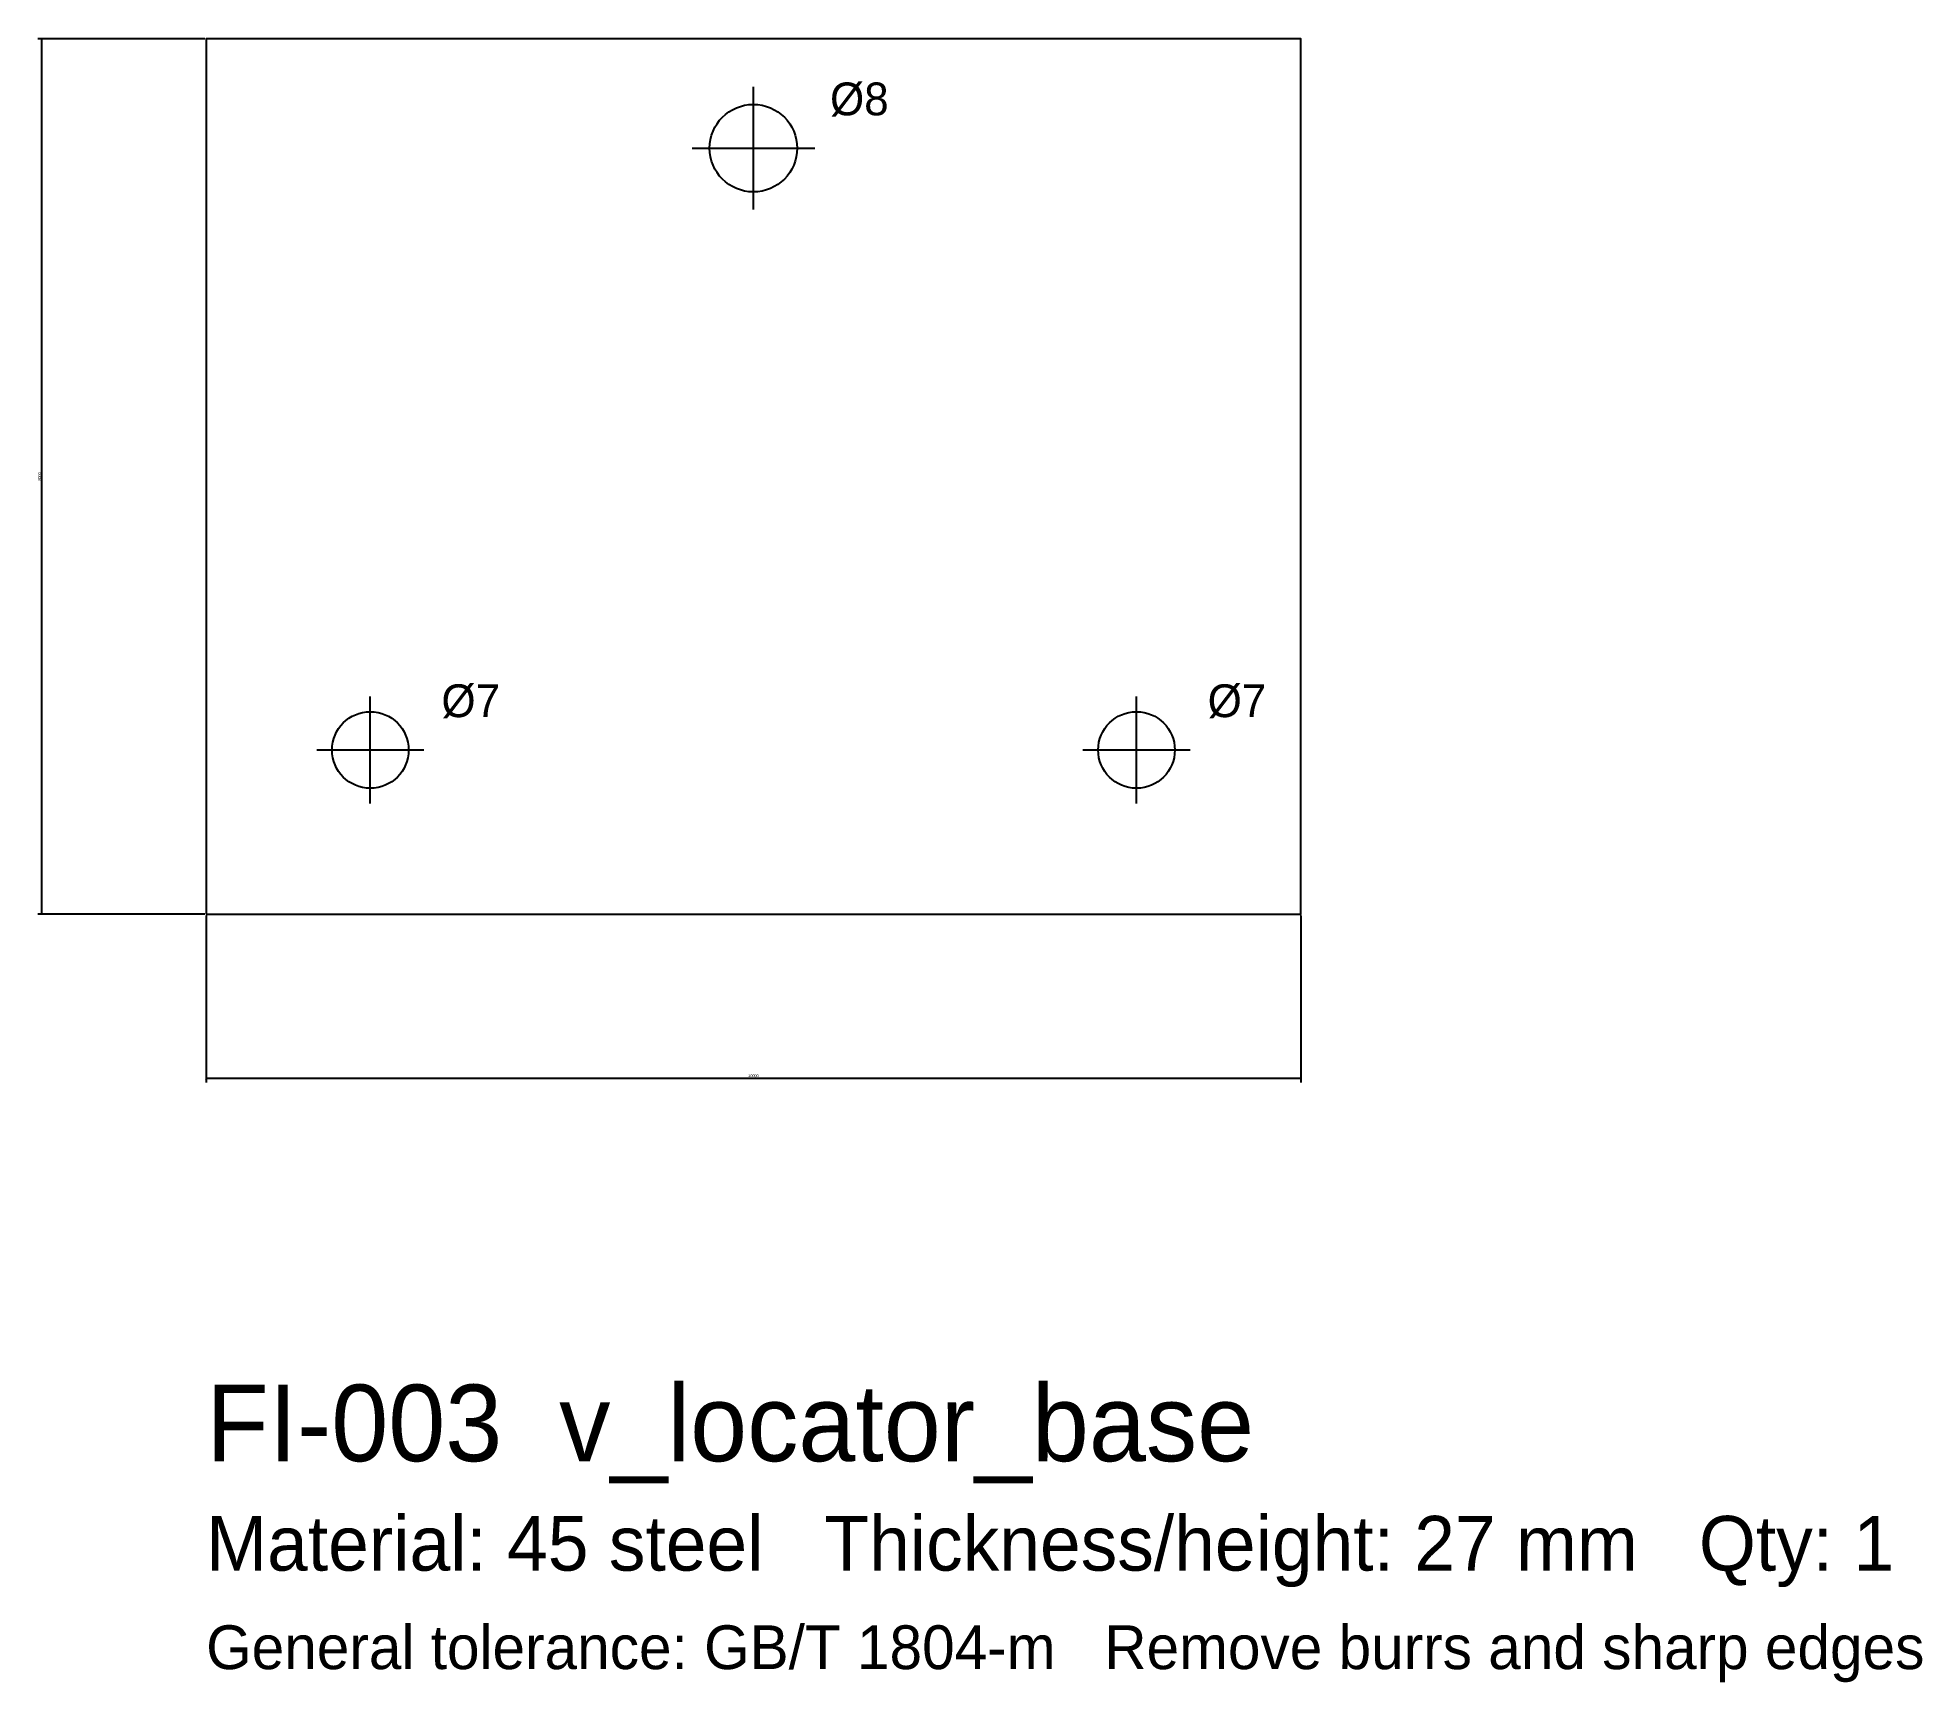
# Model space of a CAD drawing. Header units: millimetres. Extents: x -65 to 107, y -110 to 40.
import ezdxf

# ---------------------------------------------------------------- set-up
doc = ezdxf.new("R2010")
doc.units = ezdxf.units.MM
for name, color, linetype in [('CENTER', 3, 'Continuous'), ('DIM', 2, 'Continuous'), ('HOLES', 1, 'Continuous'), ('OUTLINE', 7, 'Continuous'), ('TEXT', 7, 'Continuous'), ('TITLE', 7, 'Continuous')]:
    doc.layers.add(name, color=color, linetype=linetype)
doc.styles.add('OpenSansCondensed-Light', font='OpenSansCondensed-Light.ttf')
doc.dimstyles.new('EZDXF', dxfattribs={"dimtxt": 0.25, "dimasz": 0.175, "dimexe": 0.375, "dimexo": 0.125, "dimgap": 0.1, "dimtad": 1, "dimlfac": 100, "dimzin": 12, "dimdsep": 46, "dimtxsty": 'OpenSansCondensed-Light', "dimblk": 'ARCHTICK', "dimcen": 2.5, "dimazin": 3, "dimtfac": 0.5, "dimtmove": 2, "dimatfit": 3})

# ---------------------------------------------------------------- blocks, each defined once
blk = doc.blocks.new('_ARCHTICK')
at = {"color": 0, "linetype": 'BYBLOCK', "const_width": 0.15}
blk.add_lwpolyline([(-0.5, -0.5), (0.5, 0.5)], dxfattribs=at)

msp = doc.modelspace()

# ---------------------------------------------------------------- linework, layer by layer
at = {"layer": 'CENTER'}
for p, q in [((0, 24.4), (0, 35.6)), ((-5.6, 30), (5.6, 30)), ((-35, -29.9), (-35, -20.1)), ((35, -29.9), (35, -20.1)), ((-39.9, -25), (-30.1, -25)), ((30.1, -25), (39.9, -25))]:
    msp.add_line(p, q, dxfattribs=at)
at = {"layer": 'HOLES'}
for centre, radius in [((0, 30), 4), ((-35, -25), 3.5), ((35, -25), 3.5)]:
    msp.add_circle(centre, radius, dxfattribs=at)
at = {"layer": 'OUTLINE'}
msp.add_lwpolyline([(-50, -40), (50, -40), (50, 40), (-50, 40)], close=True, dxfattribs=at)

# ---------------------------------------------------------------- texts
at = {"layer": 'TEXT'}
for s, height, p in [('Ø8', 3, (7, 33)), ('Ø7', 3, (-28.5, -22)), ('Ø7', 3, (41.5, -22)), ('Material: 45 steel   Thickness/height: 27 mm   Qty: 1', 5, (-50, -100)), ('General tolerance: GB/T 1804-m   Remove burrs and sharp edges', 4, (-50, -109))]:
    msp.add_text(s, height=height, dxfattribs=at).set_placement(p)
at = {"layer": 'TITLE'}
msp.add_text('FI-003  v_locator_base', height=7, dxfattribs=at).set_placement((-50, -90))

# ---------------------------------------------------------------- dimensions: what is measured, and where the dimension line sits
at = {"layer": 'DIM'}
msp.add_linear_dim(base=(-65, -40), p1=(-50, -40), p2=(-50, 40), angle=90, dimstyle='EZDXF', dxfattribs=at).render()
msp.add_linear_dim(base=(-50, -55), p1=(-50, -40), p2=(50, -40), dimstyle='EZDXF', dxfattribs=at).render()

doc.saveas('drawing.dxf')
